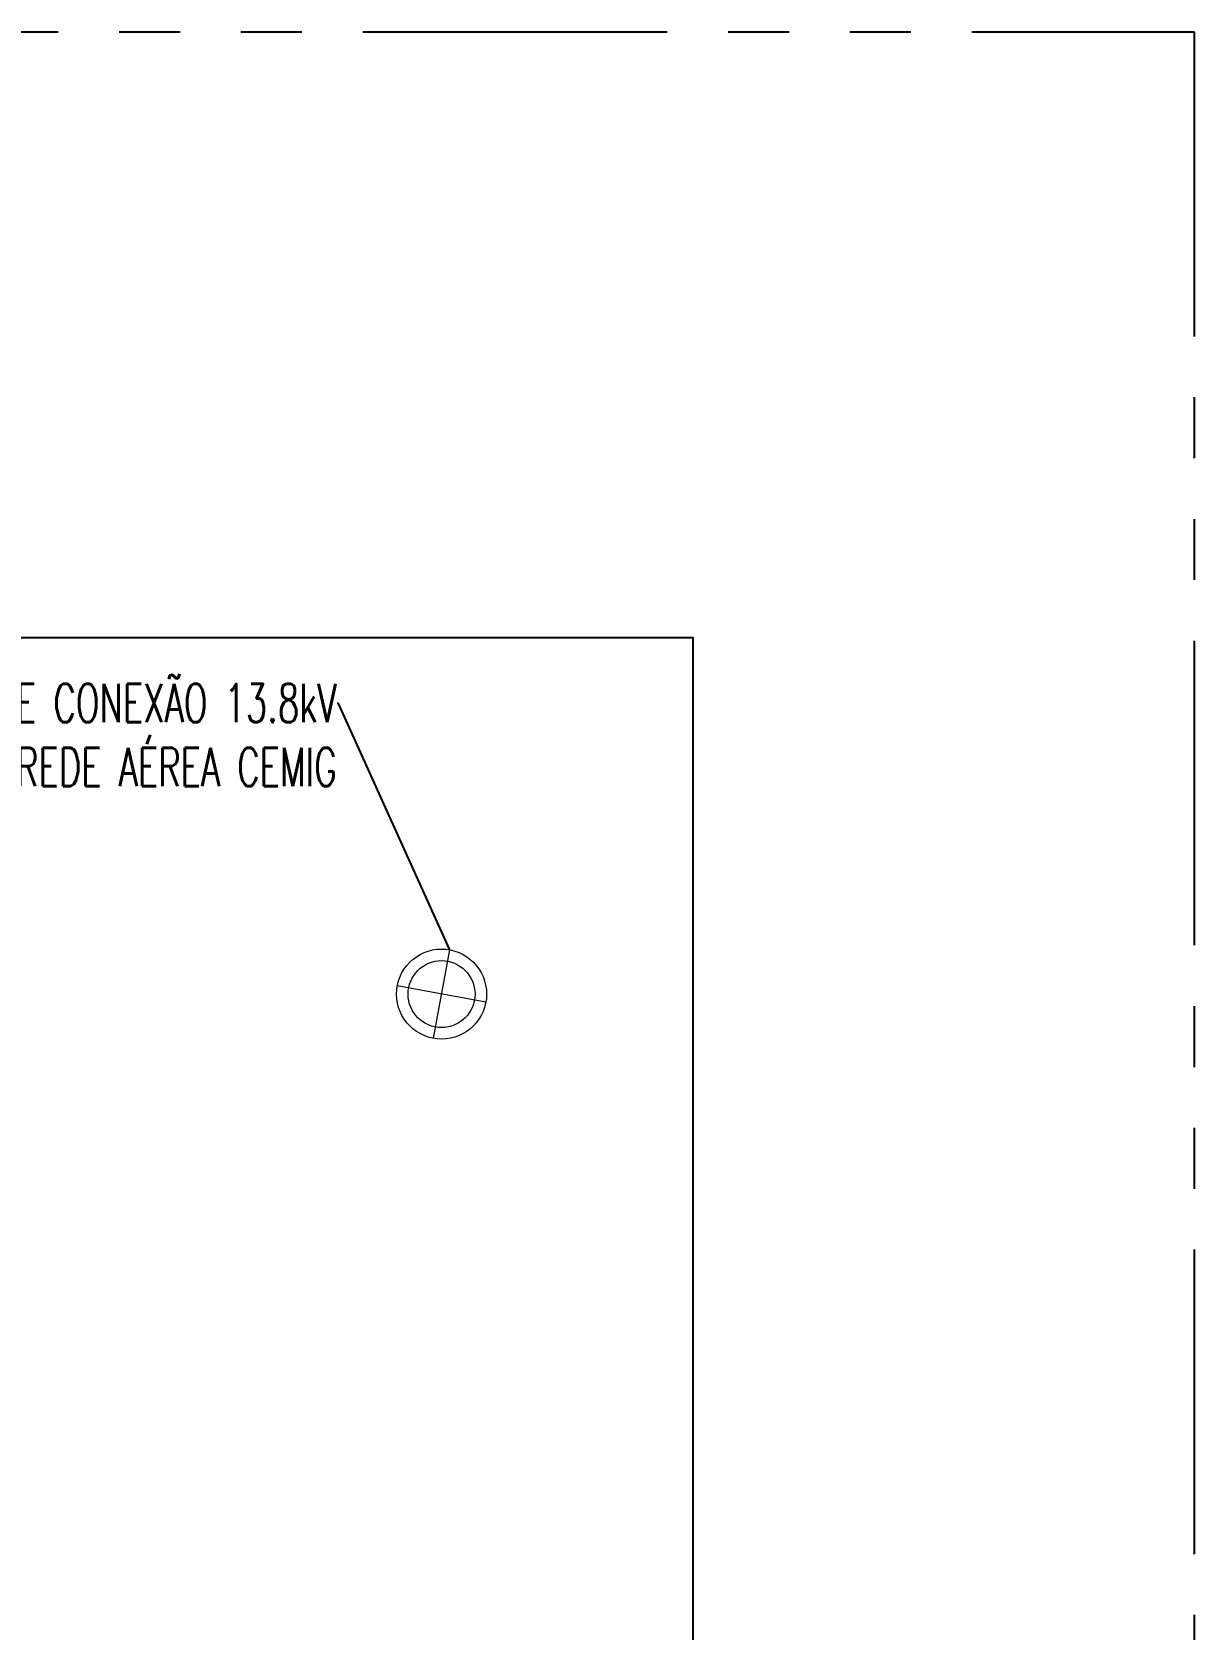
# Model space of a CAD drawing. Header units: metres. Extents: x 18203 to 41586, y 7179 to 24742.
# Drawn here: x 35528 to 41586, y 16414 to 24742 of the extents above; entities that cross this region are included whole.
import ezdxf
from ezdxf import colors
from ezdxf.entities.mleader import LeaderData, LeaderLine
from ezdxf.math import Vec2, Vec3

# ---------------------------------------------------------------- set-up
doc = ezdxf.new("R2010")
doc.units = ezdxf.units.M
doc.header["$LTSCALE"] = 50
doc.header["$MEASUREMENT"] = 0
doc.linetypes.add('PHANTOM', pattern=[63.5, 31.75, -6.35, 6.35, -6.35, 6.35, -6.35])
doc.layers.get('0').update_dxf_attribs({"linetype": 'CONTINUOUS'})
doc.layers.add('CIV_POSTE', color=1, linetype='CONTINUOUS', lineweight=18)
doc.layers.add('ELE_CAIXA DE PASSAGEM', color=3, linetype='CONTINUOUS', lineweight=5)
doc.styles.get("Standard").update_dxf_attribs({"font": 'romans', "width": 0.65, "height": 30})
doc.linetypes.add('FENCELINE2', pattern='A,6.35,-2.54,[132,ltypeshp.shx,S=2.54,R=0,X=-2.54,Y=0],-2.54,25.4', length=36.83)

# ---------------------------------------------------------------- blocks, each defined once
blk = doc.blocks.new('POSTE')
at = {"color": 1, "lineweight": 0}
for p, q in [((387278.598, 8260512.961), (387278.745, 8260513.741)), ((387279.061, 8260513.278), (387278.281, 8260513.424))]:
    blk.add_line(p, q, dxfattribs=at)
blk.add_circle((387278.671, 8260513.351), 0.397, dxfattribs=at)
at = {"layer": 'ELE_CAIXA DE PASSAGEM', "color": 1}
blk.add_circle((387278.671, 8260513.351), 0.295, dxfattribs=at)

msp = doc.modelspace()

# ---------------------------------------------------------------- linework, layer by layer
at = {"color": 6, "linetype": 'PHANTOM'}
msp.add_lwpolyline([(18202.666, 24742.36), (41586.369, 24742.36), (41586.369, 7857.311), (18202.666, 7857.311)], close=True, dxfattribs=at)
at = {"linetype": 'FENCELINE2'}
msp.add_lwpolyline([(20169.62, 21584.792), (38973.774, 21584.792), (38973.774, 11419.204), (20169.62, 11419.204)], close=True, dxfattribs=at)

# ---------------------------------------------------------------- block references
at = {"layer": 'CIV_POSTE', "xscale": 591.1969606060463, "yscale": 591.1969606060463, "zscale": 591.1969606060463, "rotation": 0.2272986718200818}
msp.add_blockref('POSTE', (-209544817.633, -4884440531.344), dxfattribs=at)

# ---------------------------------------------------------------- leaders
at = {"color": 2}
ml = msp.add_multileader_mtext('Standard', dxfattribs=at)
ml.set_content('PONTO DE CONEXÃO 13.8kV\\PINTERLIGAR A REDE AÉREA CEMIG', color=2)
ml.set_leader_properties()
ml.build(insert=Vec2(0, 0))
ctx = ml.context
ctx.base_point, ctx.char_height, ctx.plane_origin = Vec3(33808.895, 21241.254), 200, Vec3(37363.926, 19938.451)
ctx.text_align_type = 2
notes = []
notes.append((ctx, [(0, (1, 1, 0), (37126.609, 21241.254), (-1, 0), 8, [(0, [(37706.04, 19955.923)], 0, [])])]))
ctx.mtext.insert, ctx.mtext.alignment, ctx.mtext.flow_direction = Vec3(37116.609, 21342.959), 3, 5
for ctx, leaders in notes:
    for number, flags, end, landing, length, lines in leaders:
        leader = LeaderData()
        leader.index, (leader.has_last_leader_line, leader.has_dogleg_vector, leader.attachment_direction) = number, flags
        leader.last_leader_point, leader.dogleg_vector, leader.dogleg_length = Vec3(end), Vec3(landing), length
        for number, points, colour, breaks in lines:
            line = LeaderLine()
            line.index, line.vertices, line.color, line.breaks = number, Vec3.list(points), colors.encode_raw_color(colour), breaks
            leader.lines.append(line)
        ctx.leaders.append(leader)

doc.saveas('drawing.dxf')
